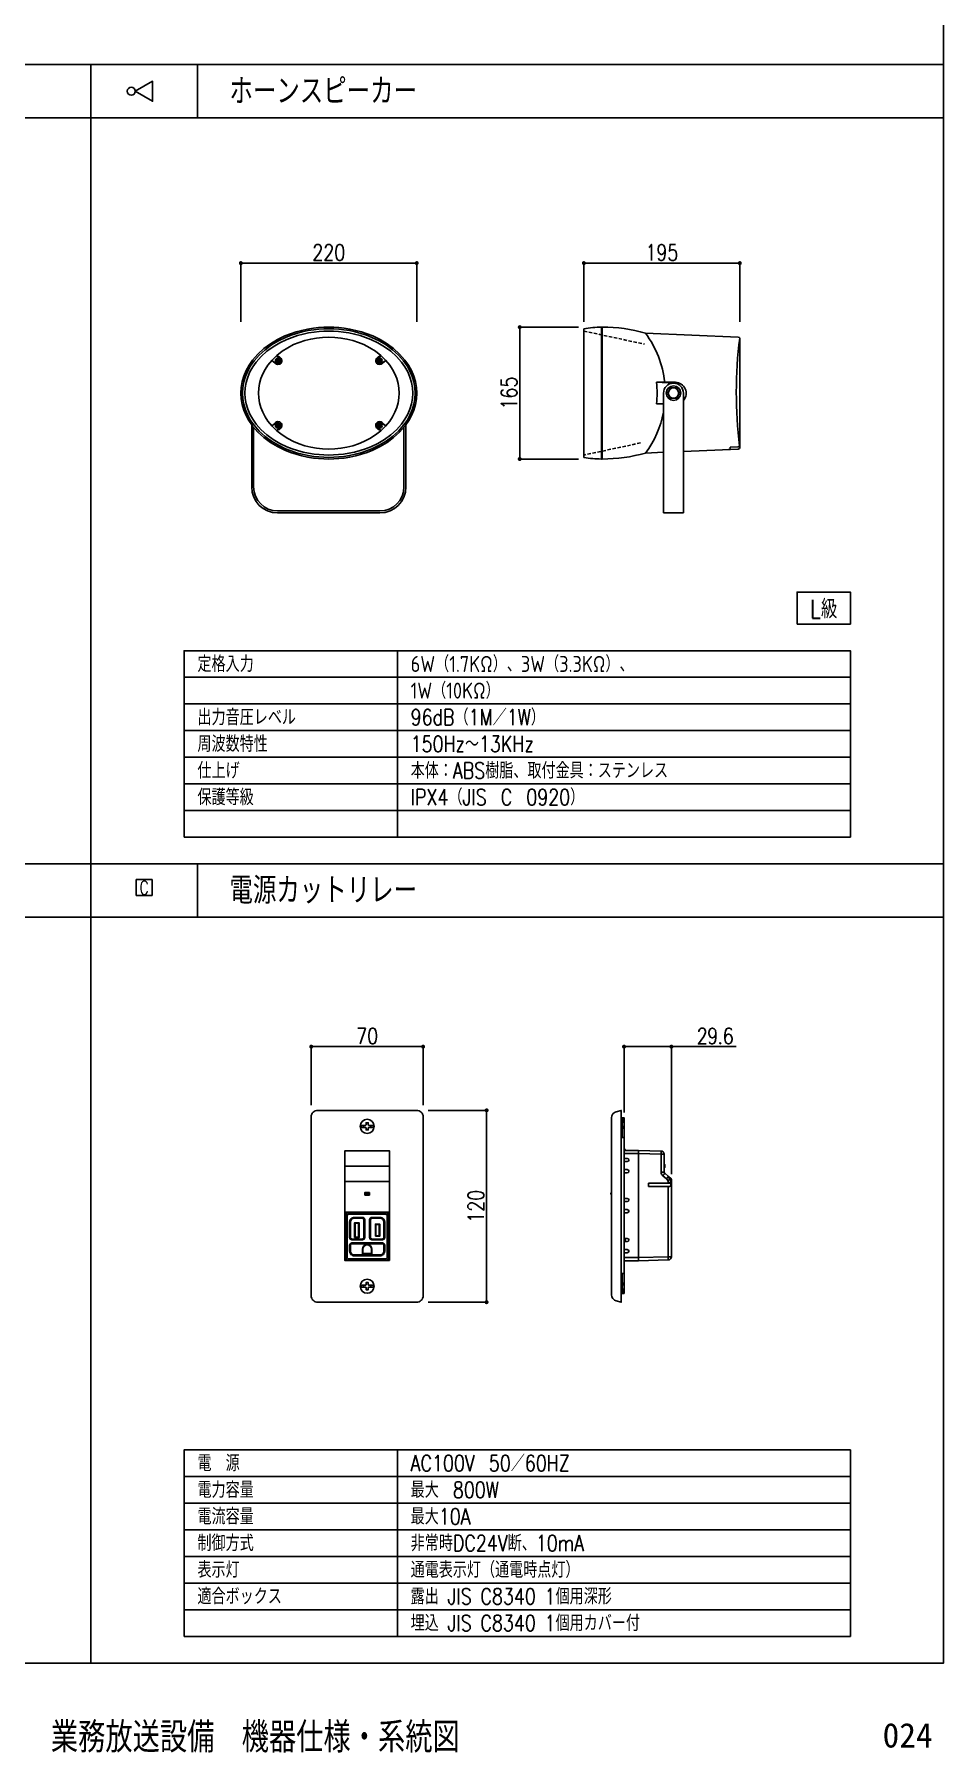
# Model space of a CAD drawing. Header units: millimetres. Extents: x 14 to 828, y 15 to 581.
# Drawn here: x 656.9 to 827.5, y 14.6 to 337.1 of the extents above; entities that cross this region are included whole.
import ezdxf
from ezdxf.enums import TextEntityAlignment as Align

# ---------------------------------------------------------------- set-up
doc = ezdxf.new("R2010")
doc.units = ezdxf.units.MM
doc.header["$LTSCALE"] = 0.2
doc.linetypes.add('HIDDEN2', pattern=[4.7625, 3.175, -1.5875])
doc.layers.get('Defpoints').update_dxf_attribs({"color": 5})
for name, color, linetype in [('1_シンボル', 2, 'Continuous'), ('1_寸法', 7, 'Continuous'), ('1_文字', 3, 'Continuous'), ('1_表', 7, 'Continuous'), ('枠内記述', 3, 'Continuous')]:
    doc.layers.add(name, color=color, linetype=linetype)
doc.styles.add('Dim', font='simplex.shx', dxfattribs={"width": 0.8, "bigfont": 'extfont2.shx'})
doc.styles.get("Standard").update_dxf_attribs({"font": 'simplex.shx', "width": 0.8, "bigfont": 'extfont2.shx'})
doc.styles.add('ゴシック', font='MS Gothic.ttf', dxfattribs={"height": 4})
doc.dimstyles.new('1-1', dxfattribs={"dimtxt": 3, "dimasz": 0.75, "dimexe": 0, "dimexo": 1, "dimgap": 0.5, "dimtad": 1, "dimdec": 0, "dimtxsty": 'Dim', "dimblk": 'DOT', "dimcen": 2.5, "dimadec": 0, "dimazin": 0, "dimtfac": 1, "dimtdec": 0, "dimtix": 1, "dimtmove": 2, "dimatfit": 3, "dimldrblk": '引出', "dimfxl": 1, "dimlwd": -1, "dimlwe": -1, "dimarcsym": 0})

# ---------------------------------------------------------------- blocks, each defined once
blk = doc.blocks.new('CUT-R')
at = {"color": 0, "linetype": 'ByBlock'}
for p, q in [((-150, 0), (150, 0)), ((-150, -300), (-150, 0)), ((150, 0), (150, -300)), ((-150, -300), (150, -300))]:
    blk.add_line(p, q, dxfattribs=at)
at = {"color": 0, "linetype": 'ByBlock', "width": 0.8}
blk.add_text('C', height=250, dxfattribs=at).set_placement((-2, -152), align=Align.MIDDLE)
blk = doc.blocks.new('H-SP-1')
at = {"color": 0, "linetype": 'ByBlock'}
blk.add_lwpolyline([(150, 0), (475, 188), (475, -188), (150, 0)], dxfattribs=at)
blk.add_circle((75, 0), 75, dxfattribs=at)
blk = doc.blocks.new('_Dot')
at = {"color": 0, "linetype": 'ByBlock', "lineweight": -2}
blk.add_line((-0.5, 0), (-1, 0), dxfattribs=at)
at = {"color": 0, "linetype": 'ByBlock', "const_width": 0.5}
blk.add_lwpolyline([(-0.25, 0, 1), (0.25, 0, 1)], format="xyb", close=True, dxfattribs=at)
blk = doc.blocks.new('*D22')
at = {"layer": '1_寸法', "color": 0, "transparency": 16777216}
for p, q in [((760.01, 283.18), (760.01, 294.18)), ((760.76, 294.18), (788.51, 294.18)), ((789.26, 283.18), (789.26, 294.18))]:
    blk.add_line(p, q, dxfattribs=at)
at = {"layer": 'Defpoints', "color": 0, "transparency": 16777216}
for p in [(789.26, 294.18), (760.01, 282.18), (789.26, 282.18)]:
    blk.add_point(p, dxfattribs=at)
at = {"layer": '1_寸法', "color": 0, "transparency": 16777216, "xscale": 0.75, "yscale": 0.75, "zscale": 0.75, "rotation": 180}
blk.add_blockref('_Dot', (760.01, 294.18), dxfattribs=at)
at = {"layer": '1_寸法', "color": 0, "transparency": 16777216, "xscale": 0.75, "yscale": 0.75, "zscale": 0.75}
blk.add_blockref('_Dot', (789.26, 294.18), dxfattribs=at)
at = {"layer": '1_寸法', "color": 0, "transparency": 16777216, "insert": (774.63, 296.18), "char_height": 3, "attachment_point": 5, "style": 'Dim'}
blk.add_mtext('195', dxfattribs=at)
blk = doc.blocks.new('引出')
at = {"color": 0, "linetype": 'ByBlock', "lineweight": -2}
for p, q in [((-3.86, 1.04), (0, 0)), ((0, 0), (-1, 0))]:
    blk.add_line(p, q, dxfattribs=at)
blk = doc.blocks.new('*D23')
at = {"layer": '1_寸法', "color": 0, "transparency": 16777216}
for p, q in [((695.64, 283.18), (695.64, 294.18)), ((696.39, 294.18), (727.89, 294.18)), ((728.64, 283.18), (728.64, 294.18))]:
    blk.add_line(p, q, dxfattribs=at)
at = {"layer": 'Defpoints', "color": 0, "transparency": 16777216}
for p in [(728.64, 294.18), (695.64, 282.18), (728.64, 282.18)]:
    blk.add_point(p, dxfattribs=at)
at = {"layer": '1_寸法', "color": 0, "transparency": 16777216, "xscale": 0.75, "yscale": 0.75, "zscale": 0.75, "rotation": 180}
blk.add_blockref('_Dot', (695.64, 294.18), dxfattribs=at)
at = {"layer": '1_寸法', "color": 0, "transparency": 16777216, "xscale": 0.75, "yscale": 0.75, "zscale": 0.75}
blk.add_blockref('_Dot', (728.64, 294.18), dxfattribs=at)
at = {"layer": '1_寸法', "color": 0, "transparency": 16777216, "insert": (712.14, 296.18), "char_height": 3, "attachment_point": 5, "style": 'Dim'}
blk.add_mtext('220', dxfattribs=at)
blk = doc.blocks.new('*D21')
at = {"layer": '1_寸法', "color": 0, "transparency": 16777216}
for p, q in [((758.97, 282.16), (747.97, 282.16)), ((747.97, 258.16), (747.97, 281.41)), ((758.97, 257.41), (747.97, 257.41))]:
    blk.add_line(p, q, dxfattribs=at)
at = {"layer": 'Defpoints', "color": 0, "transparency": 16777216}
for p in [(747.97, 282.16), (759.97, 282.16), (759.97, 257.41)]:
    blk.add_point(p, dxfattribs=at)
at = {"layer": '1_寸法', "color": 0, "transparency": 16777216, "xscale": 0.75, "yscale": 0.75, "zscale": 0.75}
for p, rotation in [((747.97, 282.16), 90), ((747.97, 257.41), 270)]:
    blk.add_blockref('_Dot', p, dxfattribs=dict(at, rotation=rotation))
at = {"layer": '1_寸法', "color": 0, "transparency": 16777216, "insert": (745.97, 269.78), "char_height": 3, "attachment_point": 5, "rotation": 90, "style": 'Dim'}
blk.add_mtext('165', dxfattribs=at)
blk = doc.blocks.new('*D18')
at = {"layer": '1_寸法', "color": 0, "transparency": 16777216}
for p, q in [((708.84, 136.16), (708.84, 147.12)), ((709.59, 147.12), (729.09, 147.12)), ((729.84, 136.16), (729.84, 147.12))]:
    blk.add_line(p, q, dxfattribs=at)
at = {"layer": 'Defpoints', "color": 0, "transparency": 16777216}
for p in [(729.84, 147.12), (708.84, 135.16), (729.84, 135.16)]:
    blk.add_point(p, dxfattribs=at)
at = {"layer": '1_寸法', "color": 0, "transparency": 16777216, "xscale": 0.75, "yscale": 0.75, "zscale": 0.75, "rotation": 180}
blk.add_blockref('_Dot', (708.84, 147.12), dxfattribs=at)
at = {"layer": '1_寸法', "color": 0, "transparency": 16777216, "xscale": 0.75, "yscale": 0.75, "zscale": 0.75}
blk.add_blockref('_Dot', (729.84, 147.12), dxfattribs=at)
at = {"layer": '1_寸法', "color": 0, "transparency": 16777216, "insert": (719.34, 149.12), "char_height": 3, "attachment_point": 5, "style": 'Dim'}
blk.add_mtext('70', dxfattribs=at)
blk = doc.blocks.new('*D19')
at = {"layer": '1_寸法', "color": 0, "transparency": 16777216}
for p, q in [((730.79, 135.16), (741.75, 135.16)), ((741.75, 134.41), (741.75, 99.91)), ((730.79, 99.16), (741.75, 99.16))]:
    blk.add_line(p, q, dxfattribs=at)
at = {"layer": 'Defpoints', "color": 0, "transparency": 16777216}
for p in [(729.79, 135.16), (729.79, 99.16), (741.75, 99.16)]:
    blk.add_point(p, dxfattribs=at)
at = {"layer": '1_寸法', "color": 0, "transparency": 16777216, "xscale": 0.75, "yscale": 0.75, "zscale": 0.75}
for p, rotation in [((741.75, 135.16), 90), ((741.75, 99.16), 270)]:
    blk.add_blockref('_Dot', p, dxfattribs=dict(at, rotation=rotation))
at = {"layer": '1_寸法', "color": 0, "transparency": 16777216, "insert": (739.75, 117.16), "char_height": 3, "attachment_point": 5, "rotation": 90, "style": 'Dim'}
blk.add_mtext('120', dxfattribs=at)
blk = doc.blocks.new('*D20')
at = {"layer": '1_寸法', "color": 0, "transparency": 16777216}
for p, q in [((767.54, 134.79), (767.54, 147.12)), ((768.29, 147.12), (775.67, 147.12)), ((776.42, 123.17), (776.42, 147.12)), ((776.42, 147.12), (788.56, 147.12))]:
    blk.add_line(p, q, dxfattribs=at)
at = {"layer": 'Defpoints', "color": 0, "transparency": 16777216}
for p in [(776.42, 147.12), (767.54, 133.79), (776.42, 122.17)]:
    blk.add_point(p, dxfattribs=at)
at = {"layer": '1_寸法', "color": 0, "transparency": 16777216, "xscale": 0.75, "yscale": 0.75, "zscale": 0.75, "rotation": 180}
blk.add_blockref('_Dot', (767.54, 147.12), dxfattribs=at)
at = {"layer": '1_寸法', "color": 0, "transparency": 16777216, "xscale": 0.75, "yscale": 0.75, "zscale": 0.75}
blk.add_blockref('_Dot', (776.42, 147.12), dxfattribs=at)
at = {"layer": '1_寸法', "color": 0, "transparency": 16777216, "insert": (784.6, 149.12), "char_height": 3, "attachment_point": 5, "style": 'Dim'}
blk.add_mtext('{\\T0.95;29.6}', dxfattribs=at)

msp = doc.modelspace()

# ---------------------------------------------------------------- linework, layer by layer
at = {"layer": '1_シンボル', "color": 7, "linetype": 'Continuous'}
for p, q in [((760.01, 269.78), (760.01, 281.86)), ((763.31, 269.78), (763.31, 282.16)), ((763.31, 282.16), (763.46, 282.16)), ((763.46, 269.78), (763.46, 282.16)), ((788.97, 280.29), (771.56, 281.03)), ((789.26, 279.99), (789.26, 269.78)), ((701.44, 275.93), (702.22, 275.43)), ((701.44, 275.93), (701.74, 275.65)), ((701.74, 275.65), (702.06, 275.38)), ((702.06, 275.38), (702.1, 275.35)), ((702.1, 275.35), (702.15, 275.32)), ((702.15, 275.32), (702.33, 275.21)), ((702.27, 275.88), (702.27, 275.99)), ((702.34, 275.99), (702.27, 275.99)), ((702.34, 275.88), (702.27, 275.88)), ((702.31, 276.79), (702.86, 276.44)), ((702.55, 276.71), (702.31, 276.79)), ((702.33, 275.21), (702.54, 275.14)), ((702.49, 276.14), (702.49, 276.2)), ((702.59, 276.2), (702.49, 276.2)), ((702.49, 275.66), (702.49, 275.73)), ((702.59, 275.66), (702.49, 275.66)), ((702.54, 275.14), (702.95, 275.2)), ((702.79, 276.62), (702.55, 276.71)), ((702.59, 276.14), (702.59, 276.2)), ((702.59, 275.66), (702.59, 275.73)), ((702.81, 275.99), (702.74, 275.99)), ((702.81, 275.88), (702.74, 275.88)), ((702.86, 276.58), (702.79, 276.62)), ((702.81, 275.88), (702.81, 275.99)), ((702.93, 276.55), (702.86, 276.58)), ((703.2, 276.29), (702.93, 276.55)), ((702.95, 275.2), (703.26, 275.47)), ((703.33, 275.93), (703.2, 276.29)), ((703.26, 275.47), (703.34, 275.69)), ((703.34, 275.69), (703.33, 275.93)), ((720.94, 275.69), (720.95, 275.93)), ((721.02, 275.47), (720.94, 275.69)), ((720.95, 275.93), (721.08, 276.29)), ((721.33, 275.2), (721.02, 275.47)), ((721.08, 276.29), (721.35, 276.55)), ((721.74, 275.14), (721.33, 275.2)), ((721.35, 276.55), (721.42, 276.58)), ((721.97, 276.79), (721.42, 276.44)), ((721.42, 276.58), (721.49, 276.62)), ((721.47, 275.99), (721.54, 275.99)), ((721.47, 275.88), (721.47, 275.99)), ((721.47, 275.88), (721.54, 275.88)), ((721.49, 276.62), (721.73, 276.71)), ((721.69, 276.2), (721.79, 276.2)), ((721.69, 276.14), (721.69, 276.2)), ((721.69, 275.66), (721.69, 275.73)), ((721.69, 275.66), (721.79, 275.66)), ((721.73, 276.71), (721.97, 276.79)), ((721.95, 275.21), (721.74, 275.14)), ((721.79, 276.14), (721.79, 276.2)), ((721.79, 275.66), (721.79, 275.73)), ((721.94, 275.99), (722.01, 275.99)), ((721.94, 275.88), (722.01, 275.88)), ((722.13, 275.32), (721.95, 275.21)), ((722.01, 275.88), (722.01, 275.99)), ((722.84, 275.93), (722.06, 275.43)), ((722.18, 275.35), (722.13, 275.32)), ((722.22, 275.38), (722.18, 275.35)), ((722.54, 275.65), (722.22, 275.38)), ((722.84, 275.93), (722.54, 275.65)), ((777.18, 271.81), (773.63, 271.81)), ((776.89, 271.66), (773.63, 271.81)), ((760.01, 269.78), (760.01, 257.71)), ((763.31, 269.78), (763.31, 257.41)), ((763.46, 269.78), (763.46, 257.41)), ((774.93, 267.82), (773.63, 267.76)), ((774.93, 267.76), (773.63, 267.76)), ((774.93, 258.68), (774.93, 269.78)), ((776.24, 270.76), (775.68, 269.78)), ((775.68, 269.78), (776.24, 268.81)), ((777.37, 270.76), (776.24, 270.76)), ((777.37, 268.81), (776.24, 268.81)), ((777.93, 269.78), (777.37, 270.76)), ((777.37, 268.81), (777.93, 269.78)), ((778.68, 258.83), (778.68, 269.78)), ((789.26, 266.3), (789.26, 269.78)), ((789.26, 259.57), (789.26, 266.3)), ((697.67, 252.16), (697.67, 263.84)), ((698.04, 252.16), (698.04, 263.36)), ((701.44, 263.64), (702.22, 264.14)), ((701.44, 263.64), (701.74, 263.92)), ((701.74, 263.92), (702.06, 264.18)), ((702.06, 264.18), (702.1, 264.21)), ((702.1, 264.21), (702.15, 264.25)), ((702.15, 264.25), (702.33, 264.36)), ((702.34, 263.69), (702.27, 263.69)), ((702.27, 263.69), (702.27, 263.58)), ((702.34, 263.58), (702.27, 263.58)), ((702.31, 262.77), (702.86, 263.13)), ((702.55, 262.86), (702.31, 262.77)), ((702.33, 264.36), (702.54, 264.43)), ((702.59, 263.9), (702.49, 263.9)), ((702.49, 263.9), (702.49, 263.84)), ((702.49, 263.43), (702.49, 263.36)), ((702.59, 263.36), (702.49, 263.36)), ((702.54, 264.43), (702.95, 264.36)), ((702.79, 262.95), (702.55, 262.86)), ((702.59, 263.9), (702.59, 263.84)), ((702.59, 263.43), (702.59, 263.36)), ((702.81, 263.69), (702.74, 263.69)), ((702.81, 263.58), (702.74, 263.58)), ((702.86, 262.98), (702.79, 262.95)), ((702.81, 263.69), (702.81, 263.58)), ((702.93, 263.02), (702.86, 262.98)), ((703.2, 263.28), (702.93, 263.02)), ((702.95, 264.36), (703.26, 264.1)), ((703.33, 263.63), (703.2, 263.28)), ((703.26, 264.1), (703.34, 263.87)), ((703.34, 263.87), (703.33, 263.63)), ((721.02, 264.1), (720.94, 263.87)), ((720.94, 263.87), (720.95, 263.63)), ((720.95, 263.63), (721.08, 263.28)), ((721.33, 264.36), (721.02, 264.1)), ((721.08, 263.28), (721.35, 263.02)), ((721.74, 264.43), (721.33, 264.36)), ((721.35, 263.02), (721.42, 262.98)), ((721.97, 262.77), (721.42, 263.13)), ((721.42, 262.98), (721.49, 262.95)), ((721.47, 263.69), (721.47, 263.58)), ((721.47, 263.69), (721.54, 263.69)), ((721.47, 263.58), (721.54, 263.58)), ((721.49, 262.95), (721.73, 262.86)), ((721.69, 263.9), (721.69, 263.84)), ((721.69, 263.9), (721.79, 263.9)), ((721.69, 263.43), (721.69, 263.36)), ((721.69, 263.36), (721.79, 263.36)), ((721.73, 262.86), (721.97, 262.77)), ((721.95, 264.36), (721.74, 264.43)), ((721.79, 263.9), (721.79, 263.84)), ((721.79, 263.43), (721.79, 263.36)), ((721.94, 263.69), (722.01, 263.69)), ((721.94, 263.58), (722.01, 263.58)), ((722.13, 264.25), (721.95, 264.36)), ((722.01, 263.69), (722.01, 263.58)), ((722.84, 263.64), (722.06, 264.14)), ((722.18, 264.21), (722.13, 264.25)), ((722.22, 264.18), (722.18, 264.21)), ((722.54, 263.92), (722.22, 264.18)), ((722.84, 263.64), (722.54, 263.92)), ((726.24, 252.16), (726.24, 263.36)), ((726.62, 252.16), (726.62, 263.84)), ((774.93, 258.68), (771.56, 258.53)), ((774.93, 258.68), (774.93, 247.28)), ((788.97, 259.27), (778.68, 258.83)), ((778.68, 258.83), (778.68, 247.28)), ((788.97, 259.72), (787.46, 259.65)), ((787.46, 259.49), (787.46, 259.65)), ((763.31, 257.41), (763.46, 257.41)), ((721.74, 247.66), (702.54, 247.66)), ((702.54, 247.28), (721.74, 247.28)), ((774.93, 247.28), (778.68, 247.28))]:
    msp.add_line(p, q, dxfattribs=at)
at = {"layer": '1_シンボル', "color": 7, "linetype": 'HIDDEN2'}
for p, q in [((760.01, 281.41), (771.37, 278.98)), ((770.64, 260.43), (760.01, 258.16))]:
    msp.add_line(p, q, dxfattribs=at)
at = {"layer": '1_シンボル', "color": 7, "linetype": 'Continuous'}
for points in [[(699.97, 278.14), (698.85, 277.11), (697.85, 275.97), (697.19, 275.02), (696.64, 274.02), (696.21, 272.99), (695.89, 271.93), (695.7, 270.86), (695.64, 269.78), (695.7, 268.7), (695.89, 267.63), (696.21, 266.57), (696.64, 265.55), (697.11, 264.67), (697.67, 263.84), (697.76, 263.72), (697.85, 263.6), (698.85, 262.45), (699.97, 261.43), (701.2, 260.52), (702.51, 259.73), (703.89, 259.07), (704.94, 258.65), (706, 258.29), (707.08, 258), (708.17, 257.77), (709.28, 257.6), (710.23, 257.49), (711.18, 257.43), (712.14, 257.41), (713.1, 257.43), (714.05, 257.49), (715.01, 257.6), (716.11, 257.77), (717.2, 258), (718.28, 258.29), (719.35, 258.65), (720.39, 259.07), (721.77, 259.73), (723.08, 260.52), (724.31, 261.43), (725.43, 262.45), (726.43, 263.6), (726.52, 263.72), (726.62, 263.84), (727.17, 264.67), (727.65, 265.55), (728.08, 266.57), (728.39, 267.63), (728.58, 268.7), (728.64, 269.78), (728.58, 270.86), (728.39, 271.93), (728.08, 272.99), (727.65, 274.02), (727.09, 275.02), (726.43, 275.97), (725.43, 277.11), (724.31, 278.14), (723.08, 279.04), (721.77, 279.83), (720.39, 280.5), (719.35, 280.92), (718.28, 281.27), (717.2, 281.56), (716.11, 281.8), (715.01, 281.97), (714.05, 282.07), (713.1, 282.14), (712.14, 282.16), (711.18, 282.14), (710.23, 282.07), (709.28, 281.97), (708.17, 281.8), (707.08, 281.56), (706, 281.27), (704.94, 280.92), (703.89, 280.5), (702.51, 279.83), (701.2, 279.04)], [(699.09, 262.63), (700.19, 261.63), (701.4, 260.75), (702.69, 259.98), (704.04, 259.33), (705.07, 258.92), (706.11, 258.57), (707.17, 258.29), (708.24, 258.06), (709.33, 257.89), (710.26, 257.79), (711.2, 257.73), (712.14, 257.71), (713.08, 257.73), (714.02, 257.79), (714.95, 257.89), (716.04, 258.06), (717.11, 258.29), (718.17, 258.57), (719.21, 258.92), (720.24, 259.33), (721.59, 259.98), (722.88, 260.75), (724.09, 261.63), (725.19, 262.63), (726.17, 263.75), (726.82, 264.67), (727.36, 265.65), (727.79, 266.65), (728.09, 267.69), (728.28, 268.73), (728.34, 269.78), (728.28, 270.84), (728.09, 271.88), (727.79, 272.92), (727.36, 273.91), (726.82, 274.9), (726.17, 275.82), (725.19, 276.93), (724.09, 277.93), (722.88, 278.82), (721.59, 279.59), (720.24, 280.24), (719.21, 280.65), (718.17, 280.99), (717.11, 281.28), (716.04, 281.5), (714.95, 281.67), (714.02, 281.78), (713.08, 281.84), (712.14, 281.86), (711.2, 281.84), (710.26, 281.78), (709.33, 281.67), (708.24, 281.5), (707.17, 281.28), (706.11, 280.99), (705.07, 280.65), (704.04, 280.24), (702.69, 279.59), (701.4, 278.82), (700.19, 277.93), (699.09, 276.93), (698.11, 275.82), (697.47, 274.9), (696.92, 273.91), (696.5, 272.92), (696.19, 271.88), (696, 270.84), (695.94, 269.78), (696, 268.73), (696.19, 267.69), (696.5, 266.65), (696.92, 265.65), (697.47, 264.67), (698.11, 263.75)], [(699.45, 262.89), (700.53, 261.93), (701.7, 261.08), (702.96, 260.34), (704.27, 259.71), (705.26, 259.32), (706.28, 258.99), (707.31, 258.72), (708.35, 258.5), (709.41, 258.33), (710.31, 258.24), (711.23, 258.18), (712.14, 258.16), (713.05, 258.18), (713.97, 258.24), (714.88, 258.33), (715.93, 258.5), (716.97, 258.72), (718, 258.99), (719.02, 259.32), (720.02, 259.71), (721.33, 260.34), (722.58, 261.08), (723.75, 261.93), (724.83, 262.89), (725.78, 263.97), (726.41, 264.86), (726.94, 265.81), (727.35, 266.77), (727.65, 267.76), (727.83, 268.77), (727.89, 269.78), (727.83, 270.8), (727.65, 271.8), (727.35, 272.8), (726.94, 273.76), (726.41, 274.71), (725.78, 275.6), (724.83, 276.67), (723.75, 277.63), (722.58, 278.48), (721.33, 279.22), (720.02, 279.85), (719.02, 280.24), (718, 280.58), (716.97, 280.85), (715.93, 281.07), (714.88, 281.23), (713.97, 281.33), (713.05, 281.39), (712.14, 281.41), (711.23, 281.39), (710.31, 281.33), (709.41, 281.23), (708.35, 281.07), (707.31, 280.85), (706.28, 280.58), (705.26, 280.24), (704.27, 279.85), (702.96, 279.22), (701.7, 278.48), (700.53, 277.63), (699.45, 276.67), (698.5, 275.6), (697.87, 274.71), (697.34, 273.76), (696.93, 272.8), (696.63, 271.8), (696.45, 270.8), (696.39, 269.78), (696.45, 268.77), (696.63, 267.76), (696.93, 266.77), (697.34, 265.81), (697.87, 264.86), (698.5, 263.97)], [(710.99, 259.32), (712.14, 259.28), (713.29, 259.32), (714.43, 259.44), (715.54, 259.64), (716.63, 259.91), (717.7, 260.26), (718.74, 260.69), (719.85, 261.26), (720.91, 261.94), (721.89, 262.71), (722.78, 263.58), (723.57, 264.53), (724.1, 265.34), (724.54, 266.19), (724.89, 267.06), (725.14, 267.96), (725.29, 268.87), (725.34, 269.78), (725.29, 270.7), (725.14, 271.61), (724.89, 272.51), (724.54, 273.37), (724.1, 274.23), (723.57, 275.03), (722.78, 275.99), (721.89, 276.86), (720.91, 277.63), (719.85, 278.3), (718.74, 278.88), (717.7, 279.31), (716.63, 279.66), (715.54, 279.93), (714.43, 280.12), (713.29, 280.24), (712.14, 280.28), (710.99, 280.24), (709.85, 280.12), (708.74, 279.93), (707.65, 279.66), (706.58, 279.31), (705.54, 278.88), (704.43, 278.3), (703.37, 277.63), (702.39, 276.86), (701.5, 275.99), (700.71, 275.03), (700.18, 274.23), (699.74, 273.37), (699.39, 272.51), (699.14, 271.61), (698.99, 270.7), (698.94, 269.78), (698.99, 268.87), (699.14, 267.96), (699.39, 267.06), (699.74, 266.19), (700.18, 265.34), (700.71, 264.53), (701.5, 263.58), (702.39, 262.71), (703.37, 261.94), (704.43, 261.26), (705.54, 260.69), (706.58, 260.26), (707.65, 259.91), (708.74, 259.64), (709.85, 259.44)]]:
    msp.add_lwpolyline(points, close=True, dxfattribs=at)
at = {"layer": '1_シンボル', "color": 7}
for points in [[(728.64, 135.16), (710.04, 135.16, 0.414214), (708.84, 133.96), (708.84, 100.36, 0.414214), (710.04, 99.16), (728.64, 99.16, 0.414214), (729.84, 100.36), (729.84, 133.96, 0.414214)], [(719.64, 132.35, -0.414214), (719.54, 132.46), (719.54, 132.83), (719.15, 132.83), (719.15, 132.46, -0.414214), (719.04, 132.35), (718.19, 132.35), (718.19, 131.96), (719.04, 131.96, -0.414214), (719.15, 131.86), (719.15, 131.48), (719.54, 131.48), (719.54, 131.86, -0.414214), (719.64, 131.96), (720.5, 131.96), (720.5, 132.35)], [(765.2, 100.56), (765.2, 133.76, -0.339461), (766.08, 134.91), (767, 135.16), (767, 99.16), (766.08, 99.4, -0.339461)], [(722.64, 109.82, 0.414214), (722.19, 110.27), (716.49, 110.27, 0.414214), (716.04, 109.82), (716.04, 108.77, 0.414214), (716.94, 107.87), (721.74, 107.87, 0.414214), (722.64, 108.77)], [(718.44, 109.09, -1), (720.24, 109.09), (720.24, 108.19), (718.44, 108.19)], [(720.15, 109.09, 1), (718.53, 109.09), (718.53, 108.28), (720.15, 108.28)], [(718.19, 101.96), (718.19, 102.35), (719.04, 102.35, 0.414214), (719.15, 102.46), (719.15, 102.83), (719.54, 102.83), (719.54, 102.46, 0.414214), (719.64, 102.35), (720.5, 102.35), (720.5, 101.96), (719.64, 101.96, 0.414214), (719.54, 101.86), (719.54, 101.48), (719.15, 101.48), (719.15, 101.86, 0.414214), (719.04, 101.96)]]:
    msp.add_lwpolyline(points, format="xyb", close=True, dxfattribs=at)
for points in [[(718.67, 132.35), (718.67, 131.96)], [(720.02, 132.35), (720.02, 131.96)], [(767.54, 131.99), (767.54, 133.79), (767, 133.79)], [(767.15, 133.79), (767.15, 131.54)], [(767.18, 133.79), (767.18, 131.99)], [(767.54, 133.49), (767.18, 133.49)], [(767.54, 133.18), (767.18, 133.18)], [(767.54, 133.12), (767.18, 133.12)], [(767.54, 132.97), (767.18, 132.97)], [(767.18, 131.54), (767, 131.54)], [(767.54, 130.04), (767, 130.04)], [(767.54, 132.14), (767.18, 132.14)], [(767.18, 130.04), (767.18, 131.99), (767.54, 131.99), (767.54, 101.47), (767.18, 101.47), (767.18, 104.54)], [(767.54, 131.84), (767.18, 131.84)], [(715.17, 116.09), (715.17, 127.54)], [(715.2, 127.57), (723.48, 127.57)], [(723.51, 127.54), (723.51, 116.09), (723.54, 116.09)], [(765.2, 127.57), (765.2, 116.06)], [(770.23, 127.64), (767.54, 127.64)], [(767.54, 127.04), (770.24, 127.04)], [(767.57, 127.64), (767.57, 127.9), (767.69, 127.9), (767.94, 127.64)], [(774.48, 126.93), (775.07, 126.93), (775.07, 123.58), (774.48, 123.58), (774.48, 126.93), (770.24, 127.04), (770.24, 107.54), (775.83, 107.69), (775.83, 120.89), (772.15, 120.89), (772.15, 121.49), (775.83, 121.49), (775.83, 121.57), (776.42, 121.57)], [(723.51, 124.69), (715.17, 124.69)], [(775.07, 125.03), (775.17, 125.03), (775.17, 124.43), (775.07, 124.43)], [(776.28, 122.42), (776.27, 122.43), (776.25, 122.44), (776.24, 122.45), (776.23, 122.47), (776.21, 122.48), (776.18, 122.5), (776.16, 122.52), (776.14, 122.54), (776.12, 122.56), (776.09, 122.58), (776.07, 122.6), (776.04, 122.63), (776.01, 122.65), (775.99, 122.66), (775.97, 122.68), (775.95, 122.7), (775.93, 122.72), (775.92, 122.73), (775.91, 122.74), (775.9, 122.74), (775.88, 122.76), (775.87, 122.76), (775.86, 122.77), (775.86, 122.78), (775.85, 122.78), (775.17, 123.35)], [(715.17, 121.81), (723.51, 121.81)], [(718.93, 119.77), (718.96, 119.74)], [(718.96, 119.74), (719.71, 119.74), (719.71, 119.28), (718.96, 119.28), (718.96, 119.74)], [(718.96, 119.28), (719.11, 119.44), (719.11, 119.59), (718.96, 119.74)], [(719.11, 119.59), (719.56, 119.59), (719.71, 119.74)], [(719.71, 119.28), (719.56, 119.44), (719.11, 119.44)], [(719.56, 119.59), (719.56, 119.44)], [(719.75, 119.77), (719.71, 119.74)], [(765.2, 119.29), (765.05, 119.44), (765.05, 119.59), (765.2, 119.74)], [(775.83, 107.69), (776.42, 107.69), (776.42, 122.06)], [(776.31, 122.4), (776.31, 122.4), (776.31, 122.4), (776.3, 122.4), (776.3, 122.4), (776.3, 122.41), (776.29, 122.41), (776.29, 122.42), (776.28, 122.42)], [(776.42, 122.06), (776.42, 122.17)], [(718.96, 119.28), (718.93, 119.25)], [(719.75, 119.25), (719.72, 119.28), (719.71, 119.28)], [(715.17, 107.05), (715.17, 116.03), (723.51, 116.03), (723.51, 107.05)], [(715.2, 116.03), (715.2, 116.06), (723.48, 116.06), (723.48, 116.03)], [(715.29, 115.37), (715.59, 115.37), (715.59, 107.57), (715.29, 107.57)], [(715.48, 116.03), (715.48, 115.81)], [(715.51, 115.84), (715.51, 116.03)], [(715.7, 115.94), (715.51, 115.94)], [(716.19, 114.17), (716.19, 111.32), (716.04, 111.32)], [(716.98, 114.08), (717.07, 113.99)], [(717.82, 114.08), (717.73, 113.99)], [(718.74, 114.62), (718.74, 111.32), (718.89, 111.32)], [(719.94, 114.62), (719.94, 111.32), (719.79, 111.32)], [(720.97, 113.74), (720.88, 113.83)], [(721.6, 113.74), (721.69, 113.83)], [(722.49, 114.17), (722.49, 111.32), (722.64, 111.32)], [(723.16, 115.94), (722.98, 115.94)], [(723.39, 107.57), (723.09, 107.57), (723.09, 115.37), (723.39, 115.37)], [(723.16, 115.84), (723.16, 116.03)], [(723.19, 115.81), (723.19, 116.03)], [(723.52, 116.05), (723.53, 116.04)], [(716.19, 109.82), (716.19, 108.77)], [(718.44, 111.02), (716.49, 111.02), (716.49, 110.87)], [(716.49, 110.27), (716.49, 110.12), (722.19, 110.12), (722.19, 110.27)], [(716.98, 111.29), (717.07, 111.38)], [(717.82, 111.29), (717.73, 111.38)], [(722.19, 111.02), (720.24, 111.02), (720.24, 110.87)], [(720.97, 111.64), (720.88, 111.55)], [(721.6, 111.64), (721.69, 111.55)], [(722.49, 109.82), (722.49, 108.77), (722.64, 108.77)], [(767.72, 110.54), (767.72, 111.14)], [(715.89, 106.97), (715.89, 107.27), (722.79, 107.27), (722.79, 106.97)], [(721.74, 108.02), (716.94, 108.02), (716.94, 107.87)], [(718.44, 109.09), (718.53, 109.09)], [(718.44, 108.19), (718.53, 108.28)], [(720.24, 109.09), (720.15, 109.09)], [(720.24, 108.19), (720.15, 108.28)], [(770.24, 107.54), (767.54, 107.54)], [(767, 104.54), (767.54, 104.54)], [(718.67, 102.35), (718.67, 101.96)], [(720.02, 102.35), (720.02, 101.96)], [(767, 103.04), (767.18, 103.04)], [(767, 100.79), (767.54, 100.79)], [(767.15, 103.04), (767.15, 100.79)], [(767.54, 102.74), (767.18, 102.74)], [(767.54, 102.59), (767.18, 102.59)], [(767.54, 102.44), (767.18, 102.44)], [(767.54, 101.62), (767.18, 101.62)], [(767.18, 101.47), (767.18, 100.79)], [(767.54, 101.41), (767.18, 101.41)], [(767.54, 101.09), (767.18, 101.09)], [(767.54, 101.47), (767.54, 100.79)]]:
    msp.add_lwpolyline(points, dxfattribs=at)
for points in [[(715.2, 127.57, 0.414193), (715.17, 127.54)], [(723.51, 127.54, 0.414089), (723.48, 127.57)], [(770.24, 127.64, 0.006545), (770.23, 127.64), (770.23, 106.94), (767.54, 106.94)], [(767.54, 126.14), (768.14, 126.14, -1), (768.14, 125.54), (767.54, 125.54)], [(775.07, 126.93, 0.406566), (774.48, 127.53), (770.24, 127.64)], [(767.54, 124.04), (768.14, 124.04, -1), (768.14, 123.44), (767.54, 123.44)], [(774.48, 123.58, 0.221694), (774.8, 122.89), (775.48, 122.32)], [(775.07, 123.58, 0.217902), (775.17, 123.35)], [(775.75, 122.64, -0.001491), (775.79, 122.61, -0.000832), (775.82, 122.58, -0.000133), (775.86, 122.55, 0.000523), (775.9, 122.52, 0.000884), (775.93, 122.49, 0.001286), (775.97, 122.45, 0.00187), (776.01, 122.42, 0.002237), (776.04, 122.4, 0.002003), (776.08, 122.37, 0.00143), (776.11, 122.34, 0.000771), (776.14, 122.32, 0.000075), (776.17, 122.29, -0.000702), (776.2, 122.27, -0.001603), (776.23, 122.25, -0.002654), (776.25, 122.23, 0.004823), (776.25, 122.27, 0.007194), (776.25, 122.3, 0.009553), (776.25, 122.33, 0.013624), (776.25, 122.36, 0.020898), (776.24, 122.4, 0.029065), (776.23, 122.43, 0.037171), (776.22, 122.45, 0.045424), (776.21, 122.48, 0.053845), (776.18, 122.5)], [(775.74, 121.99, 0.109529), (775.48, 122.32)], [(775.74, 121.99, 0.002057), (776.25, 122.23)], [(775.83, 121.57, 0.109505), (775.74, 121.99)], [(776.03, 121.49, 0.010386), (775.83, 121.49)], [(775.83, 120.89, 0.010386), (776.03, 120.89)], [(776.21, 121.46, 0.04642), (776.16, 121.47, 0.028209), (776.1, 121.48, 0.016055), (776.03, 121.49)], [(776.03, 120.89, 0.016055), (776.1, 120.9, 0.028209), (776.16, 120.91, 0.04642), (776.21, 120.92)], [(776.25, 121.44, 0.051256), (776.21, 121.46)], [(776.21, 120.92, 0.051285), (776.25, 120.94)], [(776.25, 121.57, 0.001476), (776.25, 121.62, 0.000797), (776.24, 121.67, 0.000078), (776.24, 121.72, -0.000589), (776.24, 121.77, -0.000934), (776.24, 121.82, -0.001318), (776.24, 121.87, -0.00188), (776.24, 121.91, -0.002221), (776.24, 121.96, -0.001964), (776.25, 122, -0.001371), (776.25, 122.05, -0.000698), (776.25, 122.09, 0.000009), (776.25, 122.13, 0.000798), (776.25, 122.16, 0.001715), (776.25, 122.2, 0.002782), (776.25, 122.23, -0.004445), (776.28, 122.21, -0.006725), (776.3, 122.19, -0.009094), (776.33, 122.16, -0.013005), (776.35, 122.14, -0.020344), (776.37, 122.12, -0.028907), (776.39, 122.09, -0.037629), (776.4, 122.07, -0.046501), (776.41, 122.04, -0.055301), (776.42, 122.01)], [(776.3, 121.38, 0.099205), (776.25, 121.44)], [(776.25, 120.94, 0.065053), (776.28, 120.98)], [(776.28, 120.98, 0.034694), (776.3, 121)], [(776.33, 121.3, 0.08374), (776.3, 121.38)], [(776.3, 121, 0.08374), (776.33, 121.09)], [(776.42, 122.17, 0.221695), (776.31, 122.4)], [(776.34, 121.19, 0.053715), (776.33, 121.3)], [(776.33, 121.09, 0.053715), (776.34, 121.19)], [(767.54, 118.64), (768.14, 118.64, -1), (768.14, 118.04), (767.54, 118.04)], [(767.54, 116.54), (768.14, 116.54, -1), (768.14, 115.94), (767.54, 115.94)], [(715.17, 116.09, 0.414193), (715.2, 116.06)], [(715.17, 116.04, 0.069788), (715.2, 116.04)], [(722.79, 115.97, -0.414214), (723.39, 115.37), (723.39, 107.57, -0.414214), (722.79, 106.97), (715.89, 106.97, -0.414214), (715.29, 107.57), (715.29, 115.37, -0.414214), (715.89, 115.97), (722.79, 115.97), (722.79, 115.67), (715.89, 115.67), (715.89, 115.97)], [(715.89, 115.67, 0.414258), (715.59, 115.37)], [(716.94, 115.07), (716.94, 114.92), (718.44, 114.92), (718.44, 115.07), (716.94, 115.07, 0.414214), (716.04, 114.17), (716.04, 111.32, 0.414214), (716.49, 110.87), (718.44, 110.87, 0.414214), (718.89, 111.32), (718.89, 114.62), (718.74, 114.62, 0.414214), (718.44, 114.92)], [(716.94, 114.92, 0.414214), (716.19, 114.17), (716.04, 114.17)], [(718.89, 114.62, 0.414214), (718.44, 115.07)], [(720.24, 115.07), (720.24, 114.92), (721.74, 114.92), (721.74, 115.07), (720.24, 115.07, 0.414214), (719.79, 114.62), (719.79, 111.32, 0.414214), (720.24, 110.87), (722.19, 110.87, 0.414214), (722.64, 111.32), (722.64, 114.17, 0.414214), (721.74, 115.07)], [(720.24, 114.92, 0.414214), (719.94, 114.62), (719.79, 114.62)], [(721.74, 114.92, -0.414214), (722.49, 114.17), (722.64, 114.17)], [(723.09, 115.37, 0.414321), (722.79, 115.67)], [(723.48, 116.06, 0.414193), (723.51, 116.09)], [(723.48, 116.04, 0.102943), (723.52, 116.05)], [(723.51, 116.03, 0.414214), (723.54, 116.06)], [(723.52, 116.05, 0.102943), (723.53, 116.09)], [(716.49, 110.12, 0.414214), (716.19, 109.82), (716.04, 109.82)], [(716.19, 111.32, 0.414214), (716.49, 111.02)], [(718.74, 111.32, -0.414214), (718.44, 111.02), (718.44, 110.87)], [(719.94, 111.32, 0.414214), (720.24, 111.02)], [(722.49, 111.32, -0.414214), (722.19, 111.02), (722.19, 110.87)], [(722.19, 110.12, -0.414214), (722.49, 109.82), (722.64, 109.82)], [(767.54, 111.14), (768.14, 111.14, -1), (768.14, 110.54), (767.54, 110.54)], [(715.59, 107.57, 0.41432), (715.89, 107.27)], [(716.94, 108.02, -0.414214), (716.19, 108.77), (716.04, 108.77)], [(722.49, 108.77, -0.414214), (721.74, 108.02), (721.74, 107.87)], [(722.79, 107.27, 0.41432), (723.09, 107.57)], [(767.54, 109.04), (768.14, 109.04, -1), (768.14, 108.44), (767.54, 108.44)], [(770.23, 106.94, 0.006545), (770.24, 106.94)], [(770.24, 106.94), (775.83, 107.09, 0.406566), (776.42, 107.69)]]:
    msp.add_lwpolyline(points, format="xyb", dxfattribs=at)
for points in [[(723.51, 106.97), (715.17, 106.97), (715.17, 127.57), (723.51, 127.57)], [(719.75, 119.77), (718.93, 119.77), (718.93, 119.25), (719.75, 119.25)], [(719.71, 119.74), (718.96, 119.74), (718.96, 119.29), (719.71, 119.29)], [(716.98, 111.29), (717.82, 111.29), (717.82, 114.08), (716.98, 114.08)], [(717.07, 111.38), (717.07, 113.99), (717.73, 113.99), (717.73, 111.38)], [(720.88, 111.55), (721.69, 111.55), (721.69, 113.83), (720.88, 113.83)], [(720.97, 111.64), (720.97, 113.74), (721.6, 113.74), (721.6, 111.64)]]:
    msp.add_lwpolyline(points, close=True, dxfattribs=at)
at = {"layer": '1_シンボル', "color": 7, "linetype": 'Continuous'}
for centre, radius in [((702.54, 275.93), 0.413), ((721.74, 275.93), 0.413), ((776.82, 269.78), 1.36), ((776.81, 269.78), 0.975), ((702.54, 263.63), 0.413), ((721.74, 263.63), 0.413)]:
    msp.add_circle(centre, radius, dxfattribs=at)
at = {"layer": '1_シンボル', "color": 7}
for centre in [(719.34, 132.16), (719.34, 102.16)]:
    msp.add_circle(centre, 1.32, dxfattribs=at)
at = {"layer": '1_シンボル', "color": 7, "linetype": 'Continuous'}
for centre, radius, start, end in [((763.35, 263.41), 18.75, 90.125, 100.2639), ((763.46, 252.46), 29.7, 74.1796, 90.006), ((756.41, 269.78), 18.87, 6.1601, 36.5947), ((872.03, 269.78), 83.43, 172.8913, 186.8506), ((788.96, 279.99), 0.3, 0, 87.5737), ((702.54, 275.93), 0.6, 237.3554, 57.3554), ((702.34, 276.14), 0.15, 270, 0), ((702.34, 275.73), 0.15, 0, 90), ((702.74, 276.14), 0.15, 180, 270), ((702.74, 275.73), 0.15, 90, 180), ((721.74, 275.93), 0.6, 122.6446, 302.6446), ((721.54, 276.14), 0.15, 270, 0), ((721.54, 275.73), 0.15, 0, 90), ((721.94, 276.14), 0.15, 180, 270), ((721.94, 275.73), 0.15, 90, 180), ((754.87, 269.78), 18.87, 0, 6.1601), ((776.81, 269.78), 1.87, 0, 180), ((777.18, 269.78), 2.02, 317.7946, 90), ((754.87, 269.78), 18.87, 353.8399, 0), ((756.41, 269.78), 18.87, 323.4053, 349.0273), ((702.54, 263.63), 0.6, 302.6446, 122.6446), ((702.34, 263.84), 0.15, 270, 0), ((702.34, 263.43), 0.15, 0, 90), ((702.74, 263.84), 0.15, 180, 270), ((702.74, 263.43), 0.15, 90, 180), ((721.74, 263.63), 0.6, 57.3554, 237.3554), ((721.54, 263.84), 0.15, 270, 0), ((721.54, 263.43), 0.15, 0, 90), ((721.94, 263.84), 0.15, 180, 270), ((721.94, 263.43), 0.15, 90, 180), ((763.46, 287.11), 29.7, 269.994, 285.8204), ((787.16, 259.49), 0.3, 272.4263, 0), ((788.96, 260.02), 0.3, 272.5114, 0), ((788.96, 259.57), 0.3, 272.4263, 0), ((763.35, 276.16), 18.75, 259.7361, 269.875), ((702.54, 252.16), 4.87, 180, 270), ((702.54, 252.16), 4.5, 180, 270), ((721.74, 252.16), 4.5, 270, 0), ((721.74, 252.16), 4.87, 270, 0)]:
    msp.add_arc(centre, radius, start, end, dxfattribs=at)
at = {"layer": '1_シンボル', "color": 7}
for centre, major_axis, ratio, start_param, end_param in [((770.23, 127.04), (-0.016, -0.6), 0.026168, 1.571482, 3.141593), ((774.47, 126.93), (-0.016, -0.6), 0.026168, 1.571482, 3.141593), ((774.79, 122.89), (-0.386, -0.46), 0.020056, 1.587623, 3.141593), ((775.47, 122.32), (0.386, 0.46), 0.020056, 4.729216, 6.283185), ((770.23, 107.54), (0.016, -0.6), 0.026168, 0, 1.570111), ((775.82, 107.69), (0.016, -0.6), 0.026168, 0, 1.570111)]:
    msp.add_ellipse(centre, major_axis=major_axis, ratio=ratio, start_param=start_param, end_param=end_param, dxfattribs=at)
at = {"layer": '1_文字', "linetype": 'Continuous'}
msp.add_lwpolyline([(800, 226.44), (810, 226.44), (810, 232.44), (800, 232.44)], close=True, dxfattribs=at)
at = {"layer": '1_表', "color": 6}
for p, q in [((13.5, 331.44), (827.5, 331.44)), ((667.5, 331.44), (667.5, 31.44)), ((687.5, 331.44), (687.5, 321.44)), ((13.5, 321.44), (827.5, 321.44)), ((13.5, 181.44), (827.5, 181.44)), ((687.5, 181.44), (687.5, 171.44)), ((13.5, 171.44), (827.5, 171.44))]:
    msp.add_line(p, q, dxfattribs=at)
at = {"layer": '1_表', "linetype": 'Continuous'}
for p, q in [((725, 186.44), (725, 221.44)), ((685, 216.44), (810, 216.44)), ((685, 211.44), (810, 211.44)), ((685, 206.44), (810, 206.44)), ((685, 201.44), (810, 201.44)), ((685, 196.44), (810, 196.44)), ((685, 191.44), (810, 191.44)), ((725, 36.44), (725, 71.44)), ((685, 66.44), (810, 66.44)), ((685, 61.44), (810, 61.44)), ((685, 56.44), (810, 56.44)), ((685, 51.44), (810, 51.44)), ((685, 46.44), (810, 46.44)), ((685, 41.44), (810, 41.44))]:
    msp.add_line(p, q, dxfattribs=at)
at = {"layer": '1_表', "color": 6}
msp.add_lwpolyline([(13.5, 31.44), (827.5, 31.44), (827.5, 581.44), (13.5, 581.44)], close=True, dxfattribs=at)
at = {"layer": '1_表', "color": 2, "linetype": 'Continuous'}
msp.add_lwpolyline([(685, 186.44), (685, 221.44), (810, 221.44), (810, 186.44), (685, 186.44)], dxfattribs=at)
msp.add_lwpolyline([(685, 36.44), (685, 71.44), (810, 71.44), (810, 36.44), (685, 36.44)], close=True, dxfattribs=at)

# ---------------------------------------------------------------- block references
at = {"layer": '1_シンボル', "linetype": 'ByBlock', "xscale": 0.01, "yscale": 0.01, "zscale": 0.01}
msp.add_blockref('H-SP-1', (674.33, 326.44), dxfattribs=at)
at = {"layer": '1_シンボル', "xscale": 0.01, "yscale": 0.01, "zscale": 0.01}
msp.add_blockref('CUT-R', (677.52, 178.47), dxfattribs=at)

# ---------------------------------------------------------------- texts
at = {"layer": '1_文字', "linetype": 'Continuous', "width": 0.8}
for s, p in [('ホーンスピーカー', (693.5, 323.94)), ('電源カットリレー', (693.5, 173.94))]:
    msp.add_text(s, height=5, dxfattribs=at).set_placement(p)
at = {"layer": '1_文字', "width": 0.8}
msp.add_text('L級', height=3.5, dxfattribs=at).set_placement((805, 229.44), align=Align.MIDDLE)
for s, p in [('定格入力', (687.5, 218.94)), ('6W（1.7KΩ）、3W（3.3KΩ）、', (727.5, 218.94)), ('1W（10KΩ）', (727.5, 213.94)), ('出力音圧レベル', (687.5, 208.94)), ('96dB（1M／1W）', (727.5, 208.94)), ('周波数特性', (687.5, 203.94)), ('150Hz～13KHz', (727.5, 203.94)), ('仕上げ', (687.5, 198.94)), ('本体：ABS樹脂、取付金具：ステンレス', (727.5, 198.94)), ('保護等級', (687.5, 193.94)), ('IPX4（JIS\u3000C\u30000920）', (727.5, 193.94))]:
    msp.add_text(s, height=3, dxfattribs=at).set_placement(p, align=Align.MIDDLE_LEFT)
for s, p in [('電\u3000源', (687.5, 67.44)), ('AC100V\u300050／60HZ', (727.5, 67.44)), ('電力容量', (687.5, 62.44)), ('最大\u3000800W', (727.5, 62.44)), ('電流容量', (687.5, 57.44)), ('最大10A', (727.5, 57.44)), ('制御方式', (687.5, 52.44)), ('非常時DC24V断、10mA', (727.5, 52.44)), ('表示灯', (687.5, 47.44)), ('通電表示灯（通電時点灯）', (727.5, 47.44)), ('適合ボックス', (687.5, 42.44)), ('露出 JIS C8340 1個用深形', (727.5, 42.44)), ('埋込 JIS C8340 1個用カバー付', (727.5, 37.44))]:
    msp.add_text(s, height=3, dxfattribs=at).set_placement(p)
at = {"layer": '枠内記述', "linetype": 'ByBlock', "lineweight": -2, "style": 'ゴシック', "width": 0.75}
msp.add_text('業務放送設備\u3000機器仕様・系統図', height=5, dxfattribs=at).set_placement((698.35, 17.69), align=Align.MIDDLE_CENTER)
at = {"layer": '枠内記述', "style": 'ゴシック'}
msp.add_text('024', height=4.6, dxfattribs=at).set_placement((816.05, 15.58))

# ---------------------------------------------------------------- dimensions: what is measured, and where the dimension line sits
at = {"layer": '1_寸法'}
for p1, p2, distance, text, picture, middle in [((695.64, 282.18), (728.64, 282.18), 12, '220', '*D23', (712.14, 296.18)), ((760.01, 282.18), (789.26, 282.18), 12, '195', '*D22', (774.63, 296.18)), ((759.97, 257.41), (759.97, 282.16), 12, '165', '*D21', (745.97, 269.78)), ((708.84, 135.16), (729.84, 135.16), 11.96, '70', '*D18', (719.34, 149.12)), ((729.79, 135.16), (729.79, 99.16), 11.96, '120', '*D19', (739.75, 117.16))]:
    dim = msp.add_aligned_dim(p1=p1, p2=p2, distance=distance, text=text, dimstyle='1-1', dxfattribs=at)
    dim.commit()
    dim.dimension.update_dxf_attribs({"geometry": picture, "text_midpoint": middle})
dim = msp.add_linear_dim(base=(776.42, 147.12), p1=(767.54, 133.79), p2=(776.42, 122.17), text='{\\T0.95;29.6}', dimstyle='1-1', override={"dimtmove": 0}, dxfattribs=at)
dim.commit()
dim.dimension.update_dxf_attribs({"geometry": '*D20', "text_midpoint": (784.6, 147.12), "dimtype": 160})

doc.saveas('drawing.dxf')
